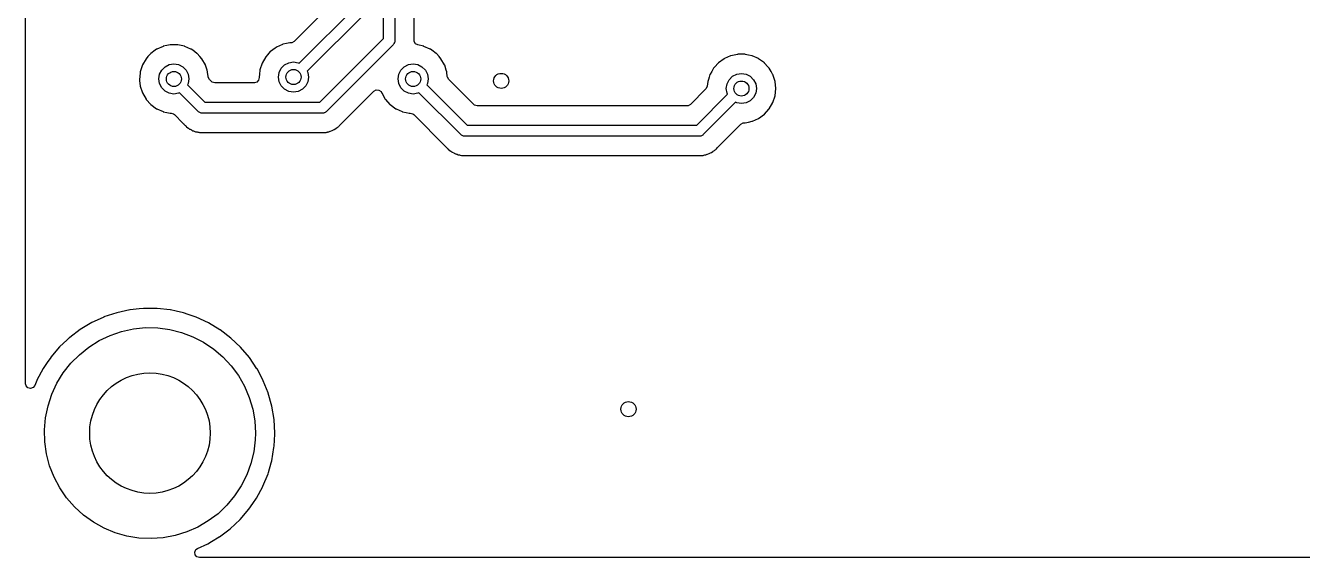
# Model space of a CAD drawing. Extents: x 122.4 to 173.5, y -134.1 to -70.4.
# Drawn here: x 122.43 to 156.32, y -134.11 to -119.99 of the extents above; entities that cross this region are included whole.
import ezdxf

# ---------------------------------------------------------------- set-up
doc = ezdxf.new("R2010")
doc.units = 0
doc.layers.add('BLACK', color=7, linetype='CONTINUOUS')

msp = doc.modelspace()

# ---------------------------------------------------------------- linework, layer by layer
at = {"layer": 'BLACK', "linetype": 'CONTINUOUS'}
for p, q in [((122.428, -124.427), (122.428, -84.5612)), ((131.93, -120.334), (131.93, -110.109)), ((132.23, -110.171), (132.23, -120.396)), ((132.739, -120.359), (132.739, -114.826)), ((130.673, -119.297), (129.554, -120.416)), ((129.693, -120.996), (131.219, -119.47)), ((131.475, -119.638), (129.905, -121.208)), ((125.903, -120.625), (125.866, -120.652)), ((125.908, -120.621), (125.903, -120.625)), ((125.903, -120.625), (125.903, -120.625)), ((125.914, -120.618), (125.908, -120.621)), ((126.077, -120.546), (125.914, -120.618)), ((125.914, -120.618), (125.914, -120.618)), ((126.083, -120.543), (126.077, -120.546)), ((126.077, -120.546), (126.077, -120.546)), ((126.176, -120.523), (126.083, -120.543)), ((126.263, -120.505), (126.176, -120.523)), ((126.27, -120.504), (126.263, -120.505)), ((126.263, -120.505), (126.263, -120.505)), ((126.46, -120.504), (126.27, -120.504)), ((126.467, -120.505), (126.46, -120.504)), ((126.554, -120.523), (126.467, -120.505)), ((126.467, -120.505), (126.467, -120.505)), ((126.647, -120.543), (126.554, -120.523)), ((126.653, -120.546), (126.647, -120.543)), ((126.816, -120.618), (126.653, -120.546)), ((126.653, -120.546), (126.653, -120.546)), ((126.822, -120.621), (126.816, -120.618)), ((126.816, -120.618), (126.816, -120.618)), ((126.827, -120.625), (126.822, -120.621)), ((126.864, -120.652), (126.827, -120.625)), ((126.827, -120.625), (126.827, -120.625)), ((129.054, -120.591), (128.929, -120.682)), ((129.078, -120.574), (129.054, -120.591)), ((129.083, -120.57), (129.078, -120.574)), ((129.078, -120.574), (129.078, -120.574)), ((129.089, -120.567), (129.083, -120.57)), ((129.252, -120.495), (129.089, -120.567)), ((129.089, -120.567), (129.089, -120.567)), ((129.258, -120.492), (129.252, -120.495)), ((129.252, -120.495), (129.252, -120.495)), ((129.351, -120.473), (129.258, -120.492)), ((129.438, -120.454), (129.351, -120.473)), ((129.445, -120.453), (129.438, -120.454)), ((129.438, -120.454), (129.438, -120.454)), ((129.465, -120.453), (129.445, -120.453)), ((129.492, -120.45), (129.465, -120.453)), ((129.554, -120.416), (129.492, -120.45)), ((130.24, -122.024), (131.93, -120.334)), ((132.186, -120.502), (130.408, -122.28)), ((132.196, -120.485), (132.186, -120.502)), ((132.21, -120.471), (132.196, -120.485)), ((132.215, -120.452), (132.21, -120.471)), ((132.225, -120.435), (132.215, -120.452)), ((132.23, -120.396), (132.225, -120.415)), ((132.225, -120.415), (132.225, -120.435)), ((132.739, -120.371), (132.739, -120.359)), ((132.742, -120.399), (132.739, -120.371)), ((132.744, -120.414), (132.742, -120.399)), ((132.778, -120.476), (132.744, -120.414)), ((132.841, -120.51), (132.778, -120.476)), ((132.991, -120.542), (132.841, -120.51)), ((132.997, -120.543), (132.991, -120.542)), ((132.991, -120.542), (132.991, -120.542)), ((133.003, -120.546), (132.997, -120.543)), ((133.166, -120.618), (133.003, -120.546)), ((133.003, -120.546), (133.003, -120.546)), ((133.172, -120.621), (133.166, -120.618)), ((133.166, -120.618), (133.166, -120.618)), ((133.177, -120.625), (133.172, -120.621)), ((133.214, -120.652), (133.177, -120.625)), ((133.177, -120.625), (133.177, -120.625)), ((125.626, -120.875), (125.53, -121.04)), ((125.676, -120.819), (125.626, -120.875)), ((125.749, -120.738), (125.676, -120.819)), ((125.754, -120.733), (125.749, -120.738)), ((125.749, -120.738), (125.749, -120.738)), ((125.866, -120.652), (125.754, -120.733)), ((126.976, -120.733), (126.864, -120.652)), ((126.981, -120.738), (126.976, -120.733)), ((127.054, -120.819), (126.981, -120.738)), ((126.981, -120.738), (126.981, -120.738)), ((127.104, -120.875), (127.054, -120.819)), ((127.2, -121.04), (127.104, -120.875)), ((128.801, -120.824), (128.705, -120.99)), ((128.85, -120.77), (128.801, -120.824)), ((128.924, -120.687), (128.85, -120.77)), ((128.929, -120.682), (128.924, -120.687)), ((128.924, -120.687), (128.924, -120.687)), ((129.305, -121.038), (129.416, -120.981)), ((129.416, -120.981), (129.54, -120.961)), ((129.54, -120.961), (129.664, -120.981)), ((129.664, -120.981), (129.693, -120.996)), ((133.326, -120.733), (133.214, -120.652)), ((133.331, -120.738), (133.326, -120.733)), ((133.404, -120.819), (133.331, -120.738)), ((133.331, -120.738), (133.331, -120.738)), ((133.454, -120.875), (133.404, -120.819)), ((133.55, -121.04), (133.454, -120.875)), ((140.97, -120.875), (140.816, -120.987)), ((140.976, -120.872), (140.97, -120.875)), ((141.139, -120.8), (140.976, -120.872)), ((140.976, -120.872), (140.976, -120.872)), ((141.145, -120.797), (141.139, -120.8)), ((141.139, -120.8), (141.139, -120.8)), ((141.238, -120.777), (141.145, -120.797)), ((141.325, -120.759), (141.238, -120.777)), ((141.332, -120.758), (141.325, -120.759)), ((141.325, -120.759), (141.325, -120.759)), ((141.523, -120.758), (141.332, -120.758)), ((141.529, -120.759), (141.523, -120.758)), ((141.616, -120.777), (141.529, -120.759)), ((141.529, -120.759), (141.529, -120.759)), ((141.709, -120.797), (141.616, -120.777)), ((141.716, -120.8), (141.709, -120.797)), ((141.878, -120.872), (141.716, -120.8)), ((141.716, -120.8), (141.716, -120.8)), ((141.884, -120.875), (141.878, -120.872)), ((141.878, -120.872), (141.878, -120.872)), ((142.038, -120.987), (141.884, -120.875)), ((125.471, -121.229), (125.457, -121.361)), ((125.53, -121.04), (125.471, -121.222)), ((125.471, -121.222), (125.471, -121.229)), ((125.471, -121.229), (125.471, -121.229)), ((125.965, -121.412), (125.985, -121.288)), ((125.985, -121.288), (126.041, -121.177)), ((126.041, -121.177), (126.13, -121.088)), ((126.13, -121.088), (126.241, -121.032)), ((126.241, -121.032), (126.365, -121.012)), ((126.365, -121.012), (126.489, -121.032)), ((126.489, -121.032), (126.6, -121.088)), ((126.6, -121.088), (126.689, -121.177)), ((126.689, -121.177), (126.745, -121.288)), ((126.745, -121.288), (126.765, -121.412)), ((127.202, -121.047), (127.2, -121.04)), ((127.244, -121.178), (127.202, -121.047)), ((127.259, -121.222), (127.244, -121.178)), ((127.259, -121.229), (127.259, -121.222)), ((127.272, -121.348), (127.259, -121.229)), ((127.259, -121.229), (127.259, -121.229)), ((128.635, -121.281), (128.626, -121.361)), ((128.646, -121.178), (128.635, -121.281)), ((128.705, -120.99), (128.646, -121.171)), ((128.646, -121.171), (128.646, -121.178)), ((128.646, -121.178), (128.646, -121.178)), ((129.14, -121.361), (129.16, -121.238)), ((129.16, -121.238), (129.216, -121.126)), ((129.216, -121.126), (129.305, -121.038)), ((129.905, -121.208), (129.92, -121.238)), ((129.92, -121.238), (129.94, -121.361)), ((132.315, -121.412), (132.335, -121.288)), ((132.335, -121.288), (132.391, -121.177)), ((132.391, -121.177), (132.48, -121.088)), ((132.48, -121.088), (132.591, -121.032)), ((132.591, -121.032), (132.715, -121.012)), ((132.715, -121.012), (132.839, -121.032)), ((132.839, -121.032), (132.95, -121.088)), ((132.95, -121.088), (133.039, -121.177)), ((133.039, -121.177), (133.095, -121.288)), ((133.095, -121.288), (133.115, -121.412)), ((133.552, -121.047), (133.55, -121.04)), ((133.594, -121.178), (133.552, -121.047)), ((133.609, -121.222), (133.594, -121.178)), ((133.609, -121.229), (133.609, -121.222)), ((133.622, -121.348), (133.609, -121.229)), ((133.609, -121.229), (133.609, -121.229)), ((140.593, -121.294), (140.571, -121.361)), ((140.601, -121.281), (140.593, -121.294)), ((140.638, -121.216), (140.601, -121.281)), ((140.688, -121.129), (140.638, -121.216)), ((140.725, -121.088), (140.688, -121.129)), ((140.812, -120.992), (140.725, -121.088)), ((140.816, -120.987), (140.812, -120.992)), ((140.812, -120.992), (140.812, -120.992)), ((141.192, -121.342), (141.304, -121.286)), ((141.304, -121.286), (141.427, -121.266)), ((141.427, -121.266), (141.551, -121.286)), ((141.551, -121.286), (141.662, -121.342)), ((142.043, -120.992), (142.038, -120.987)), ((142.13, -121.088), (142.043, -120.992)), ((142.043, -120.992), (142.043, -120.992)), ((142.166, -121.129), (142.13, -121.088)), ((142.216, -121.216), (142.166, -121.129)), ((142.254, -121.281), (142.216, -121.216)), ((142.262, -121.294), (142.254, -121.281)), ((142.321, -121.476), (142.262, -121.294)), ((125.457, -121.361), (125.451, -121.412)), ((125.451, -121.412), (125.452, -121.419)), ((125.452, -121.419), (125.456, -121.454)), ((125.456, -121.454), (125.471, -121.602)), ((125.471, -121.602), (125.53, -121.784)), ((125.985, -121.536), (125.965, -121.412)), ((126.041, -121.647), (125.985, -121.536)), ((126.13, -121.736), (126.041, -121.647)), ((126.745, -121.536), (126.73, -121.565)), ((126.73, -121.565), (127.189, -122.024)), ((126.765, -121.412), (126.745, -121.536)), ((127.274, -121.361), (127.272, -121.348)), ((127.308, -121.424), (127.274, -121.361)), ((127.363, -121.479), (127.308, -121.424)), ((127.384, -121.495), (127.363, -121.479)), ((127.452, -121.516), (127.384, -121.495)), ((128.503, -121.516), (127.452, -121.516)), ((128.567, -121.498), (128.503, -121.516)), ((128.615, -121.446), (128.567, -121.498)), ((128.628, -121.376), (128.615, -121.446)), ((128.626, -121.361), (128.627, -121.368)), ((128.627, -121.368), (128.627, -121.368)), ((128.627, -121.368), (128.628, -121.376)), ((129.16, -121.485), (129.14, -121.361)), ((129.216, -121.596), (129.16, -121.485)), ((129.305, -121.685), (129.216, -121.596)), ((129.864, -121.596), (129.775, -121.685)), ((129.92, -121.485), (129.864, -121.596)), ((129.94, -121.361), (129.92, -121.485)), ((132.335, -121.536), (132.315, -121.412)), ((132.391, -121.647), (132.335, -121.536)), ((132.48, -121.736), (132.391, -121.647)), ((133.095, -121.536), (133.08, -121.565)), ((133.08, -121.565), (134.149, -122.634)), ((133.115, -121.412), (133.095, -121.536)), ((133.624, -121.361), (133.622, -121.348)), ((133.658, -121.424), (133.624, -121.361)), ((134.322, -122.088), (133.658, -121.424)), ((140.52, -121.602), (140.493, -121.667)), ((140.533, -121.483), (140.52, -121.602)), ((140.534, -121.476), (140.533, -121.483)), ((140.533, -121.483), (140.533, -121.483)), ((140.551, -121.424), (140.534, -121.476)), ((140.571, -121.361), (140.551, -121.424)), ((141.027, -121.666), (141.047, -121.542)), ((141.047, -121.542), (141.104, -121.431)), ((141.104, -121.431), (141.192, -121.342)), ((141.662, -121.342), (141.751, -121.431)), ((141.751, -121.431), (141.808, -121.542)), ((141.808, -121.542), (141.827, -121.666)), ((142.341, -121.666), (142.321, -121.476)), ((125.53, -121.784), (125.626, -121.949)), ((125.626, -121.949), (125.63, -121.954)), ((125.63, -121.954), (125.63, -121.954)), ((125.63, -121.954), (125.749, -122.086)), ((126.241, -121.792), (126.13, -121.736)), ((126.365, -121.812), (126.241, -121.792)), ((126.489, -121.792), (126.365, -121.812)), ((126.518, -121.777), (126.489, -121.792)), ((127.021, -122.28), (126.518, -121.777)), ((129.416, -121.742), (129.305, -121.685)), ((129.54, -121.761), (129.416, -121.742)), ((129.664, -121.742), (129.54, -121.761)), ((129.775, -121.685), (129.664, -121.742)), ((130.794, -122.613), (131.672, -121.735)), ((131.672, -121.735), (131.735, -121.701)), ((131.735, -121.701), (131.805, -121.706)), ((131.805, -121.706), (131.862, -121.749)), ((131.862, -121.749), (131.876, -121.773)), ((131.876, -121.773), (131.878, -121.777)), ((131.878, -121.777), (131.88, -121.784)), ((131.88, -121.784), (131.976, -121.949)), ((131.976, -121.949), (131.98, -121.954)), ((131.98, -121.954), (131.98, -121.954)), ((131.98, -121.954), (132.099, -122.086)), ((132.591, -121.792), (132.48, -121.736)), ((132.715, -121.812), (132.591, -121.792)), ((132.839, -121.792), (132.715, -121.812)), ((132.868, -121.777), (132.839, -121.792)), ((133.981, -122.89), (132.868, -121.777)), ((140.484, -121.678), (140.074, -122.088)), ((140.247, -122.634), (141.062, -121.819)), ((140.493, -121.667), (140.484, -121.678)), ((141.047, -121.79), (141.027, -121.666)), ((141.062, -121.819), (141.047, -121.79)), ((141.662, -121.99), (141.551, -122.046)), ((141.751, -121.901), (141.662, -121.99)), ((141.808, -121.79), (141.751, -121.901)), ((141.827, -121.666), (141.808, -121.79)), ((142.262, -122.038), (142.321, -121.856)), ((142.321, -121.856), (142.341, -121.666)), ((125.749, -122.086), (125.754, -122.091)), ((125.754, -122.091), (125.908, -122.203)), ((125.908, -122.203), (125.914, -122.206)), ((125.914, -122.206), (125.914, -122.206)), ((125.914, -122.206), (126.077, -122.278)), ((126.077, -122.278), (126.083, -122.281)), ((126.083, -122.281), (126.176, -122.301)), ((126.176, -122.301), (126.263, -122.319)), ((126.263, -122.319), (126.263, -122.319)), ((126.263, -122.319), (126.27, -122.321)), ((126.27, -122.321), (126.29, -122.321)), ((126.29, -122.321), (126.358, -122.341)), ((126.358, -122.341), (126.379, -122.357)), ((127.038, -122.29), (127.021, -122.28)), ((127.052, -122.304), (127.038, -122.29)), ((127.071, -122.309), (127.052, -122.304)), ((127.088, -122.319), (127.071, -122.309)), ((127.108, -122.319), (127.088, -122.319)), ((127.127, -122.324), (127.108, -122.319)), ((130.302, -122.324), (127.127, -122.324)), ((127.189, -122.024), (130.24, -122.024)), ((130.321, -122.319), (130.302, -122.324)), ((130.341, -122.319), (130.321, -122.319)), ((130.358, -122.309), (130.341, -122.319)), ((130.377, -122.304), (130.358, -122.309)), ((130.391, -122.29), (130.377, -122.304)), ((130.408, -122.28), (130.391, -122.29)), ((132.099, -122.086), (132.104, -122.091)), ((132.104, -122.091), (132.258, -122.203)), ((132.258, -122.203), (132.264, -122.206)), ((132.264, -122.206), (132.264, -122.206)), ((132.264, -122.206), (132.427, -122.278)), ((132.427, -122.278), (132.433, -122.281)), ((132.433, -122.281), (132.526, -122.301)), ((132.526, -122.301), (132.613, -122.319)), ((132.613, -122.319), (132.613, -122.319)), ((132.613, -122.319), (132.62, -122.321)), ((132.62, -122.321), (132.64, -122.321)), ((132.64, -122.321), (132.708, -122.341)), ((132.708, -122.341), (132.729, -122.357)), ((134.343, -122.105), (134.322, -122.088)), ((134.412, -122.125), (134.343, -122.105)), ((139.985, -122.125), (134.412, -122.125)), ((140.011, -122.122), (139.985, -122.125)), ((140.074, -122.088), (140.011, -122.122)), ((141.274, -122.031), (140.416, -122.89)), ((141.304, -122.046), (141.274, -122.031)), ((141.427, -122.066), (141.304, -122.046)), ((141.551, -122.046), (141.427, -122.066)), ((142.038, -122.345), (142.157, -122.213)), ((142.157, -122.213), (142.162, -122.208)), ((142.162, -122.208), (142.166, -122.203)), ((142.162, -122.208), (142.162, -122.208)), ((142.166, -122.203), (142.262, -122.038)), ((126.379, -122.357), (126.603, -122.582)), ((126.603, -122.582), (126.611, -122.59)), ((126.611, -122.59), (126.616, -122.597)), ((126.616, -122.597), (126.621, -122.603)), ((126.621, -122.603), (126.621, -122.603)), ((126.621, -122.603), (126.667, -122.646)), ((126.667, -122.646), (126.67, -122.648)), ((126.67, -122.648), (126.691, -122.669)), ((126.691, -122.669), (126.694, -122.672)), ((126.694, -122.672), (126.703, -122.679)), ((126.703, -122.679), (126.737, -122.711)), ((130.724, -122.683), (130.739, -122.67)), ((130.739, -122.67), (130.756, -122.658)), ((130.756, -122.658), (130.786, -122.622)), ((130.786, -122.622), (130.794, -122.613)), ((132.729, -122.357), (133.563, -123.191)), ((134.149, -122.634), (140.247, -122.634)), ((140.801, -123.223), (141.413, -122.611)), ((141.413, -122.611), (141.475, -122.577)), ((141.475, -122.577), (141.502, -122.575)), ((141.502, -122.575), (141.523, -122.575)), ((141.523, -122.575), (141.529, -122.573)), ((141.529, -122.573), (141.616, -122.555)), ((141.529, -122.573), (141.529, -122.573)), ((141.616, -122.555), (141.709, -122.535)), ((141.709, -122.535), (141.721, -122.53)), ((141.721, -122.53), (141.878, -122.46)), ((141.878, -122.46), (141.884, -122.457)), ((141.878, -122.46), (141.878, -122.46)), ((141.884, -122.457), (142.038, -122.345)), ((126.737, -122.711), (126.744, -122.715)), ((126.744, -122.715), (126.744, -122.715)), ((126.744, -122.715), (126.756, -122.721)), ((126.756, -122.721), (126.772, -122.732)), ((126.772, -122.732), (126.782, -122.74)), ((126.782, -122.74), (126.789, -122.745)), ((126.789, -122.745), (126.796, -122.748)), ((126.796, -122.748), (126.796, -122.748)), ((126.796, -122.748), (126.832, -122.764)), ((126.832, -122.764), (126.842, -122.769)), ((126.842, -122.769), (126.872, -122.785)), ((126.872, -122.785), (126.883, -122.791)), ((126.883, -122.791), (126.903, -122.796)), ((126.903, -122.796), (126.922, -122.803)), ((126.922, -122.803), (126.942, -122.811)), ((126.942, -122.811), (126.977, -122.817)), ((126.977, -122.817), (126.987, -122.819)), ((126.987, -122.819), (126.999, -122.821)), ((126.999, -122.821), (127.024, -122.827)), ((127.024, -122.827), (127.044, -122.833)), ((127.044, -122.833), (127.065, -122.833)), ((127.065, -122.833), (127.085, -122.834)), ((127.085, -122.834), (127.106, -122.837)), ((127.106, -122.837), (127.152, -122.833)), ((127.152, -122.833), (127.164, -122.833)), ((127.164, -122.833), (130.22, -122.833)), ((130.22, -122.833), (130.232, -122.833)), ((130.232, -122.833), (130.232, -122.833)), ((130.232, -122.833), (130.24, -122.835)), ((130.24, -122.835), (130.31, -122.833)), ((130.31, -122.833), (130.314, -122.833)), ((130.314, -122.833), (130.343, -122.833)), ((130.343, -122.833), (130.348, -122.832)), ((130.348, -122.832), (130.36, -122.831)), ((130.36, -122.831), (130.406, -122.83)), ((130.406, -122.83), (130.426, -122.824)), ((130.426, -122.824), (130.446, -122.82)), ((130.446, -122.82), (130.453, -122.819)), ((130.453, -122.819), (130.459, -122.818)), ((130.459, -122.818), (130.467, -122.817)), ((130.459, -122.818), (130.459, -122.818)), ((130.467, -122.817), (130.474, -122.814)), ((130.474, -122.814), (130.51, -122.8)), ((130.474, -122.814), (130.474, -122.814)), ((130.51, -122.8), (130.521, -122.796)), ((130.521, -122.796), (130.566, -122.783)), ((130.566, -122.783), (130.584, -122.772)), ((130.584, -122.772), (130.602, -122.764)), ((130.602, -122.764), (130.622, -122.756)), ((130.622, -122.756), (130.659, -122.728)), ((130.659, -122.728), (130.669, -122.722)), ((130.669, -122.722), (130.702, -122.702)), ((130.702, -122.702), (130.709, -122.698)), ((130.702, -122.702), (130.702, -122.702)), ((130.709, -122.698), (130.724, -122.683)), ((133.998, -122.9), (133.981, -122.89)), ((134.012, -122.914), (133.998, -122.9)), ((134.031, -122.919), (134.012, -122.914)), ((134.048, -122.928), (134.031, -122.919)), ((134.068, -122.928), (134.048, -122.928)), ((134.087, -122.934), (134.068, -122.928)), ((140.31, -122.934), (134.087, -122.934)), ((140.329, -122.928), (140.31, -122.934)), ((140.348, -122.928), (140.329, -122.928)), ((140.366, -122.919), (140.348, -122.928)), ((140.385, -122.914), (140.366, -122.919)), ((140.399, -122.9), (140.385, -122.914)), ((140.416, -122.89), (140.399, -122.9)), ((133.563, -123.191), (133.571, -123.2)), ((133.571, -123.2), (133.575, -123.207)), ((133.575, -123.207), (133.581, -123.212)), ((133.581, -123.212), (133.581, -123.212)), ((133.581, -123.212), (133.627, -123.255)), ((133.627, -123.255), (133.63, -123.258)), ((133.63, -123.258), (133.65, -123.279)), ((133.65, -123.279), (133.653, -123.281)), ((133.653, -123.281), (133.654, -123.281)), ((133.654, -123.281), (133.663, -123.289)), ((133.663, -123.289), (133.696, -123.321)), ((133.696, -123.321), (133.703, -123.324)), ((133.703, -123.324), (133.703, -123.324)), ((133.703, -123.324), (133.715, -123.331)), ((133.715, -123.331), (133.732, -123.342)), ((133.732, -123.342), (133.742, -123.35)), ((133.742, -123.35), (133.742, -123.35)), ((133.742, -123.35), (133.749, -123.355)), ((133.749, -123.355), (133.791, -123.373)), ((140.629, -123.365), (140.667, -123.338)), ((140.667, -123.338), (140.677, -123.332)), ((140.677, -123.332), (140.71, -123.312)), ((140.71, -123.312), (140.716, -123.308)), ((140.71, -123.312), (140.71, -123.312)), ((140.716, -123.308), (140.732, -123.293)), ((140.732, -123.293), (140.747, -123.28)), ((140.747, -123.28), (140.758, -123.272)), ((140.758, -123.272), (140.764, -123.267)), ((140.764, -123.267), (140.793, -123.232)), ((140.793, -123.232), (140.801, -123.223)), ((133.791, -123.373), (133.802, -123.378)), ((133.802, -123.378), (133.842, -123.401)), ((133.842, -123.401), (133.85, -123.403)), ((133.85, -123.403), (133.85, -123.403)), ((133.85, -123.403), (133.863, -123.406)), ((133.863, -123.406), (133.882, -123.412)), ((133.882, -123.412), (133.901, -123.421)), ((133.901, -123.421), (133.909, -123.422)), ((133.909, -123.422), (133.947, -123.428)), ((133.947, -123.428), (133.959, -123.431)), ((133.959, -123.431), (133.996, -123.44)), ((133.996, -123.44), (133.996, -123.44)), ((133.996, -123.44), (134.003, -123.442)), ((134.003, -123.442), (134.025, -123.442)), ((134.025, -123.442), (134.045, -123.444)), ((134.045, -123.444), (134.066, -123.447)), ((134.066, -123.447), (134.112, -123.443)), ((134.112, -123.443), (134.124, -123.442)), ((134.124, -123.442), (140.228, -123.442)), ((140.228, -123.442), (140.239, -123.443)), ((140.239, -123.443), (140.239, -123.443)), ((140.239, -123.443), (140.247, -123.444)), ((140.247, -123.444), (140.318, -123.442)), ((140.318, -123.442), (140.322, -123.442)), ((140.322, -123.442), (140.351, -123.442)), ((140.351, -123.442), (140.355, -123.442)), ((140.355, -123.442), (140.367, -123.441)), ((140.367, -123.441), (140.413, -123.439)), ((140.413, -123.439), (140.434, -123.433)), ((140.434, -123.433), (140.453, -123.429)), ((140.453, -123.429), (140.461, -123.428)), ((140.461, -123.428), (140.467, -123.427)), ((140.467, -123.427), (140.475, -123.426)), ((140.467, -123.427), (140.467, -123.427)), ((140.475, -123.426), (140.482, -123.424)), ((140.482, -123.424), (140.518, -123.409)), ((140.482, -123.424), (140.482, -123.424)), ((140.518, -123.409), (140.529, -123.406)), ((140.529, -123.406), (140.573, -123.393)), ((140.573, -123.393), (140.592, -123.382)), ((140.592, -123.382), (140.609, -123.373)), ((140.609, -123.373), (140.629, -123.365)), ((122.428, -127.268), (122.428, -124.427)), ((122.428, -129.501), (122.428, -127.268)), ((124.507, -127.731), (124.325, -127.814)), ((124.51, -127.729), (124.507, -127.731)), ((124.507, -127.731), (124.507, -127.731)), ((124.85, -127.616), (124.51, -127.729)), ((125.2, -127.539), (124.85, -127.616)), ((125.204, -127.539), (125.2, -127.539)), ((125.443, -127.513), (125.204, -127.539)), ((125.204, -127.539), (125.204, -127.539)), ((125.557, -127.501), (125.443, -127.513)), ((125.742, -127.502), (125.557, -127.501)), ((125.912, -127.502), (125.742, -127.502)), ((125.915, -127.502), (125.912, -127.502)), ((125.912, -127.502), (125.912, -127.502)), ((125.918, -127.502), (125.915, -127.502)), ((126.268, -127.541), (125.918, -127.502)), ((125.918, -127.502), (125.918, -127.502)), ((126.271, -127.541), (126.268, -127.541)), ((126.268, -127.541), (126.268, -127.541)), ((126.274, -127.542), (126.271, -127.541)), ((126.423, -127.575), (126.274, -127.542)), ((126.274, -127.542), (126.274, -127.542)), ((126.621, -127.619), (126.423, -127.575)), ((126.624, -127.62), (126.621, -127.619)), ((126.74, -127.659), (126.624, -127.62)), ((126.624, -127.62), (126.624, -127.62)), ((126.96, -127.734), (126.74, -127.659)), ((127.286, -127.884), (126.96, -127.734)), ((123.874, -128.065), (123.603, -128.27)), ((123.877, -128.063), (123.874, -128.065)), ((123.874, -128.065), (123.874, -128.065)), ((124.185, -127.879), (123.877, -128.063)), ((124.325, -127.814), (124.185, -127.879)), ((124.977, -128.113), (125.292, -128.044)), ((125.292, -128.044), (125.613, -128.012)), ((125.613, -128.012), (125.935, -128.018)), ((125.935, -128.018), (126.255, -128.06)), ((126.255, -128.06), (126.567, -128.138)), ((127.288, -127.886), (127.286, -127.884)), ((127.589, -128.068), (127.288, -127.886)), ((127.288, -127.886), (127.288, -127.886)), ((127.592, -128.07), (127.589, -128.068)), ((127.589, -128.068), (127.589, -128.068)), ((127.877, -128.287), (127.592, -128.07)), ((123.536, -128.331), (123.331, -128.525)), ((123.589, -128.282), (123.536, -128.331)), ((123.591, -128.279), (123.589, -128.282)), ((123.589, -128.282), (123.589, -128.282)), ((123.603, -128.27), (123.591, -128.279)), ((124.108, -128.528), (124.381, -128.356)), ((124.381, -128.356), (124.672, -128.218)), ((124.672, -128.218), (124.977, -128.113)), ((126.567, -128.138), (126.869, -128.252)), ((126.869, -128.252), (127.155, -128.4)), ((127.155, -128.4), (127.423, -128.58)), ((128.137, -128.533), (127.877, -128.287)), ((123.331, -128.525), (123.098, -128.798)), ((123.63, -128.958), (123.856, -128.729)), ((123.856, -128.729), (124.108, -128.528)), ((127.423, -128.58), (127.668, -128.789)), ((128.369, -128.807), (128.137, -128.533)), ((122.896, -129.094), (122.727, -129.41)), ((123.003, -128.937), (122.896, -129.094)), ((123.096, -128.8), (123.003, -128.937)), ((123.098, -128.798), (123.096, -128.8)), ((123.096, -128.8), (123.096, -128.8)), ((123.431, -129.212), (123.63, -128.958)), ((127.668, -128.789), (127.887, -129.025)), ((127.887, -129.025), (128.078, -129.285)), ((128.57, -129.103), (128.369, -128.807)), ((128.572, -129.107), (128.57, -129.103)), ((128.708, -129.363), (128.572, -129.107)), ((128.572, -129.107), (128.572, -129.107)), ((122.726, -129.413), (122.671, -129.548)), ((122.727, -129.41), (122.726, -129.413)), ((122.726, -129.413), (122.726, -129.413)), ((123.262, -129.487), (123.431, -129.212)), ((128.078, -129.285), (128.238, -129.565)), ((128.738, -129.42), (128.708, -129.363)), ((128.739, -129.423), (128.738, -129.42)), ((128.867, -129.745), (128.739, -129.423)), ((122.442, -129.559), (122.428, -129.501)), ((122.491, -129.61), (122.442, -129.559)), ((122.56, -129.627), (122.491, -129.61)), ((122.627, -129.604), (122.56, -129.627)), ((122.671, -129.548), (122.627, -129.604)), ((123.025, -130.085), (123.127, -129.779)), ((123.127, -129.779), (123.262, -129.487)), ((128.238, -129.565), (128.364, -129.862)), ((128.87, -129.753), (128.867, -129.745)), ((128.966, -130.099), (128.87, -129.753)), ((122.96, -130.401), (123.025, -130.085)), ((128.364, -129.862), (128.456, -130.171)), ((129.024, -130.452), (128.966, -130.099)), ((122.931, -130.722), (122.96, -130.401)), ((128.456, -130.171), (128.511, -130.488)), ((129.043, -130.81), (129.024, -130.452)), ((122.94, -131.044), (122.931, -130.722)), ((128.511, -130.488), (128.53, -130.81)), ((128.53, -130.81), (128.524, -130.986)), ((129.043, -130.833), (129.043, -130.81)), ((122.985, -131.363), (122.94, -131.044)), ((128.524, -130.986), (128.486, -131.306)), ((129.024, -131.156), (129.043, -130.835)), ((129.043, -130.835), (129.043, -130.833)), ((123.067, -131.675), (122.985, -131.363)), ((128.486, -131.306), (128.41, -131.619)), ((128.961, -131.544), (129.021, -131.191)), ((129.021, -131.191), (129.024, -131.156)), ((123.184, -131.976), (123.067, -131.675)), ((128.41, -131.619), (128.3, -131.922)), ((128.873, -131.853), (128.944, -131.604)), ((128.944, -131.604), (128.961, -131.544)), ((123.335, -132.26), (123.184, -131.976)), ((128.3, -131.922), (128.155, -132.21)), ((128.728, -132.221), (128.863, -131.889)), ((128.863, -131.889), (128.873, -131.853)), ((123.518, -132.526), (123.335, -132.26)), ((127.978, -132.479), (127.771, -132.727)), ((128.155, -132.21), (127.978, -132.479)), ((128.56, -132.533), (128.726, -132.224)), ((128.726, -132.224), (128.728, -132.221)), ((123.729, -132.769), (123.518, -132.526)), ((123.968, -132.986), (123.729, -132.769)), ((127.771, -132.727), (127.537, -132.949)), ((128.121, -133.103), (128.355, -132.832)), ((128.355, -132.832), (128.462, -132.677)), ((128.462, -132.677), (128.556, -132.539)), ((128.556, -132.539), (128.558, -132.536)), ((128.556, -132.539), (128.556, -132.539)), ((128.558, -132.536), (128.56, -132.533)), ((128.56, -132.533), (128.56, -132.533)), ((124.23, -133.174), (123.968, -132.986)), ((124.511, -133.331), (124.23, -133.174)), ((127.279, -133.142), (127.001, -133.305)), ((127.537, -132.949), (127.279, -133.142)), ((127.86, -133.348), (128.121, -133.103)), ((124.809, -133.454), (124.511, -133.331)), ((125.119, -133.543), (124.809, -133.454)), ((126.706, -133.434), (126.398, -133.529)), ((127.001, -133.305), (126.706, -133.434)), ((127.573, -133.563), (127.86, -133.348)), ((125.437, -133.595), (125.119, -133.543)), ((125.759, -133.61), (125.437, -133.595)), ((126.081, -133.588), (125.759, -133.61)), ((126.398, -133.529), (126.081, -133.588)), ((126.992, -133.871), (127.262, -133.748)), ((127.262, -133.748), (127.265, -133.746)), ((127.265, -133.746), (127.359, -133.691)), ((127.359, -133.691), (127.57, -133.565)), ((127.57, -133.565), (127.573, -133.563)), ((127.57, -133.565), (127.57, -133.565)), ((126.919, -133.968), (126.949, -133.903)), ((126.929, -134.038), (126.919, -133.968)), ((126.976, -134.091), (126.929, -134.038)), ((126.949, -133.903), (126.992, -133.871)), ((127.044, -134.111), (126.976, -134.091)), ((148.028, -134.111), (127.044, -134.111)), ((168.863, -134.111), (148.028, -134.111))]:
    msp.add_line(p, q, dxfattribs=at)
at = {"layer": 'BLACK'}
for centre, radius in [((126.365, -121.412), 0.2), ((129.54, -121.361), 0.2), ((132.715, -121.412), 0.2), ((135.052, -121.463), 0.2), ((141.427, -121.666), 0.2), ((125.73, -130.81), 1.6), ((138.43, -130.175), 0.2)]:
    msp.add_circle(centre, radius, dxfattribs=at)

doc.saveas('drawing.dxf')
